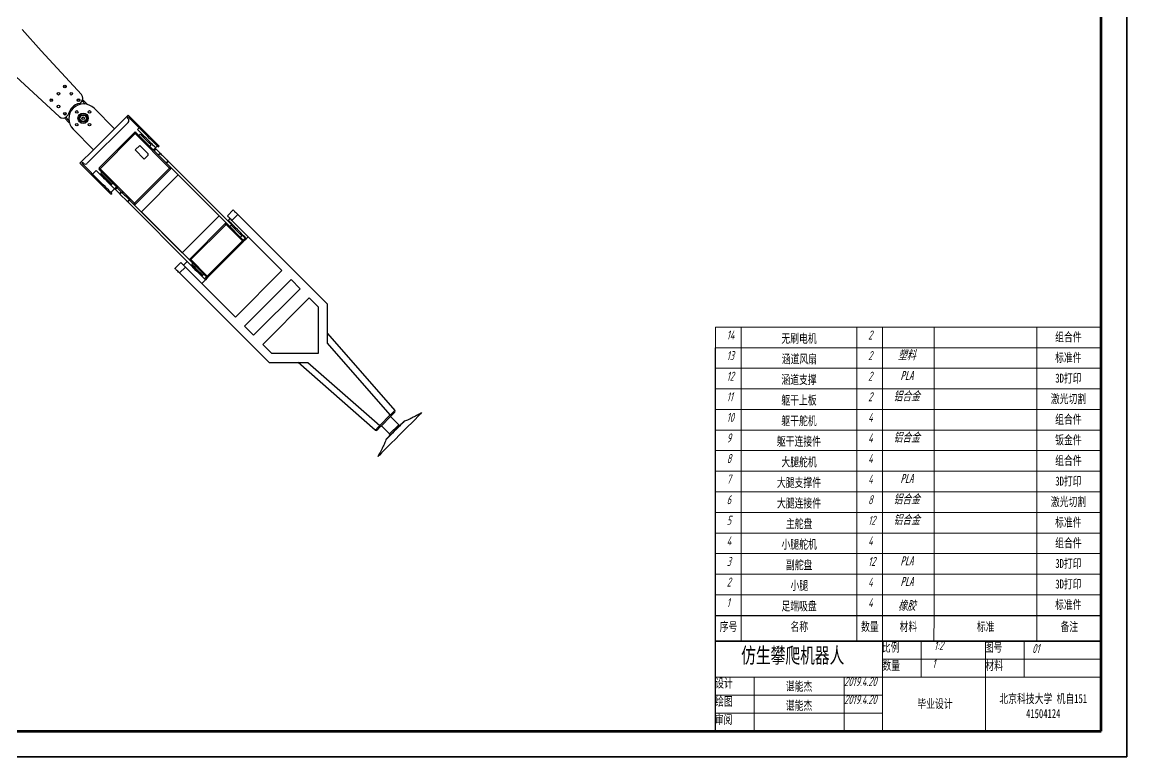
# Model space of a CAD drawing. Header units: millimetres. Extents: x 12 to 853, y 14 to 608.
# Drawn here: x 423.4 to 853, y 13.6 to 299.1 of the extents above; entities that cross this region are included whole.
import ezdxf

# ---------------------------------------------------------------- set-up
doc = ezdxf.new("R2010")
doc.units = ezdxf.units.MM
doc.styles.add('数字字母', font='isocp.shx', dxfattribs={"width": 0.7, "oblique": 15, "height": 3.5})
doc.styles.add('汉字', font='simfang.ttf', dxfattribs={"width": 0.7, "height": 3.5})

msp = doc.modelspace()

# ---------------------------------------------------------------- linework, layer by layer
at = {"color": 0, "lineweight": 35}
for p, q in [((853.04, 13.56), (853.04, 607.56)), ((12.04, 13.56), (853.04, 13.56))]:
    msp.add_line(p, q, dxfattribs=at)
at = {"color": 0, "lineweight": 70}
for p, q in [((843.04, 23.56), (843.04, 597.56)), ((37.04, 23.56), (843.04, 23.56))]:
    msp.add_line(p, q, dxfattribs=at)
at = {"color": 7, "linetype": 'Continuous', "lineweight": 25}
for p, q in [((423.42, 296.25), (430.88, 287.88)), ((430.88, 287.88), (446.55, 270.91)), ((420.98, 277.98), (437.95, 262.31)), ((445.85, 267.49), (446.49, 268.14)), ((446.99, 268.95), (448.85, 267.08)), ((440.73, 262.37), (441.37, 263.02)), ((459.34, 257.65), (451.39, 265.61)), ((459.34, 257.65), (464.65, 262.96)), ((464.29, 261.89), (464.65, 262.25)), ((472.6, 255), (464.65, 262.96)), ((472.25, 254.65), (464.65, 262.25)), ((441.78, 260.01), (439.91, 261.88)), ((448.74, 244.22), (464.65, 260.13)), ((464.29, 261.89), (464.65, 261.54)), ((468.89, 258.01), (468.25, 257.37)), ((443.26, 257.48), (451.21, 249.52)), ((459.34, 257.65), (451.21, 249.52)), ((453.37, 242.48), (467.01, 256.13)), ((467.37, 255.78), (453.72, 242.13)), ((467.72, 256.13), (467.37, 255.78)), ((480.8, 242.34), (467.37, 255.78)), ((467.72, 256.13), (474.44, 249.41)), ((469.31, 255.6), (468.78, 255.07)), ((470.02, 255.6), (469.67, 255.25)), ((472.25, 254.65), (472.6, 255)), ((476.67, 250.93), (472.6, 255)), ((445.91, 244.22), (451.21, 249.52)), ((467.37, 249.41), (469.14, 251.18)), ((470.9, 245.88), (467.37, 249.41)), ((469.14, 251.18), (472.32, 248)), ((473.03, 250.83), (473.56, 251.36)), ((473.2, 251.71), (473.56, 252.07)), ((474.44, 249.41), (475.15, 250.12)), ((475.5, 249.77), (474.79, 249.06)), ((475.32, 250.3), (475.96, 250.93)), ((475.5, 249.77), (477.06, 248.21)), ((476.31, 250.58), (476.67, 250.93)), ((472.32, 247.29), (470.9, 245.88)), ((472.32, 248), (472.32, 247.29)), ((474.79, 249.06), (476.35, 247.5)), ((476.35, 247.5), (477.06, 248.21)), ((476.5, 247.35), (476.35, 247.5)), ((477.21, 248.06), (476.5, 247.35)), ((479.45, 244.41), (480.15, 245.11)), ((480.3, 244.97), (479.6, 244.26)), ((480.3, 244.97), (505.2, 220.07)), ((453.86, 236.26), (445.91, 244.22)), ((446.61, 244.22), (446.97, 244.57)), ((454.22, 236.62), (446.61, 244.22)), ((447.32, 244.22), (446.97, 244.57)), ((452.27, 241.39), (450.86, 239.97)), ((460.09, 235.06), (453.37, 241.78)), ((453.72, 242.13), (467.16, 228.7)), ((454.43, 240.72), (454.07, 240.36)), ((467.16, 228.7), (480.8, 242.34)), ((481.16, 241.99), (467.51, 228.34)), ((479.6, 244.26), (503.08, 220.78)), ((481.16, 242.7), (480.8, 242.34)), ((454.22, 236.62), (453.86, 236.26)), ((457.96, 236.12), (454.07, 240.01)), ((454.96, 239.13), (454.75, 238.91)), ((456.87, 236.79), (457.08, 237)), ((458.32, 236.12), (458.67, 236.47)), ((484.16, 239.69), (469.81, 225.34)), ((500.07, 223.78), (484.16, 239.69)), ((457.93, 232.2), (453.86, 236.26)), ((457.93, 232.9), (459.34, 234.32)), ((457.93, 232.2), (458.28, 232.55)), ((459.38, 234.35), (460.09, 235.06)), ((460.44, 234.71), (459.73, 234)), ((459.73, 234), (461.29, 232.44)), ((460.44, 234.71), (462, 233.14)), ((461.29, 232.44), (462, 233.14)), ((461.44, 232.29), (461.29, 232.44)), ((462.15, 233), (461.44, 232.29)), ((464.39, 229.34), (461.44, 232.29)), ((464.39, 229.34), (465.09, 230.05)), ((465.24, 229.9), (464.53, 229.2)), ((464.53, 229.2), (489.58, 204.15)), ((465.24, 229.9), (488.72, 206.42)), ((467.16, 228.7), (466.8, 228.34)), ((469.81, 225.34), (485.72, 209.43)), ((485.72, 209.43), (500.07, 223.78)), ((503.25, 223.78), (505.55, 226.08)), ((507.32, 224.31), (505.02, 222.01)), ((542.14, 189.49), (507.32, 224.31)), ((488.72, 207.13), (502.37, 220.78)), ((502.72, 220.42), (489.08, 206.78)), ((509.09, 214.06), (502.72, 220.42)), ((503.08, 220.78), (509.44, 214.41)), ((504.31, 222.72), (503.61, 222.01)), ((504.67, 220.25), (504.14, 219.72)), ((505.02, 222.01), (524.47, 202.57)), ((505.38, 220.25), (505.02, 219.89)), ((508.38, 215.47), (508.91, 216)), ((508.56, 216.36), (508.91, 216.71)), ((508.73, 216.53), (510.15, 215.12)), ((509.44, 214.41), (510.15, 215.12)), ((510.68, 214.94), (511.39, 215.65)), ((495.44, 200.41), (509.09, 214.06)), ((509.44, 213.71), (495.79, 200.06)), ((510.5, 214.77), (509.79, 214.06)), ((495.09, 200.06), (488.72, 206.42)), ((489.08, 206.78), (495.44, 200.41)), ((482.85, 203.38), (485.15, 205.68)), ((486.92, 203.91), (484.62, 201.61)), ((485.15, 205.68), (486.92, 203.91)), ((487.63, 206.03), (486.21, 204.62)), ((506.37, 184.47), (486.92, 203.91)), ((489.78, 205.36), (489.43, 205.01)), ((493.32, 200.77), (489.43, 204.65)), ((489.72, 204.01), (489.58, 204.15)), ((490.31, 203.77), (490.1, 203.56)), ((524.47, 202.57), (506.37, 184.47)), ((484.62, 201.61), (519.45, 166.79)), ((492.22, 201.44), (492.44, 201.65)), ((492.26, 201.47), (492.67, 201.06)), ((492.82, 200.91), (494.38, 199.35)), ((493.28, 197.55), (494.7, 198.96)), ((493.67, 200.77), (494.03, 201.12)), ((494.38, 199.35), (495.09, 200.06)), ((495.44, 199.7), (494.73, 199)), ((509.9, 180.93), (528, 199.03)), ((528, 199.03), (531.54, 195.5)), ((531.54, 195.5), (513.44, 177.4)), ((516.97, 173.86), (535.07, 191.96)), ((535.07, 191.96), (538.61, 188.43)), ((542.14, 174.34), (542.14, 189.49)), ((538.61, 188.43), (538.61, 170.32)), ((513.44, 177.4), (509.9, 180.93)), ((542.14, 178.14), (568.41, 148.17)), ((520.51, 170.32), (516.97, 173.86)), ((566.61, 146.43), (542.14, 174.34)), ((538.61, 170.32), (520.51, 170.32)), ((519.45, 166.79), (534.59, 166.79)), ((560.76, 140.53), (530.8, 166.79)), ((534.59, 166.79), (562.51, 142.32)), ((562.51, 142.32), (566.61, 146.43)), ((566.97, 146.07), (562.86, 141.97)), ((563.15, 142.25), (566.33, 139.07)), ((569.86, 142.61), (566.68, 145.79))]:
    msp.add_line(p, q, dxfattribs=at)
at = {"linetype": 'Continuous', "lineweight": 25}
for p, q in [((447.97, 267.25), (446.76, 268.47)), ((440.4, 262.1), (441.61, 260.89))]:
    msp.add_line(p, q, dxfattribs=at)
at = {"color": 8, "linetype": 'Continuous', "lineweight": 25}
for p, q in [((489.58, 204.15), (489.75, 204.33)), ((489.9, 204.18), (489.72, 204.01)), ((492.67, 201.06), (492.85, 201.24)), ((492.99, 201.09), (492.82, 200.91)), ((566.33, 139.07), (569.86, 142.61))]:
    msp.add_line(p, q, dxfattribs=at)
at = {"color": 0, "lineweight": 15}
for p, q in [((693.04, 172.56), (693.04, 180.56)), ((693.04, 180.56), (843.04, 180.56)), ((703.04, 68.56), (703.04, 180.56)), ((748.04, 68.56), (748.04, 180.56)), ((758.04, 68.56), (758.04, 180.56)), ((778.04, 68.56), (778.04, 180.56)), ((818.04, 68.56), (818.04, 180.56)), ((693.04, 164.56), (693.04, 172.56)), ((693.04, 172.56), (843.04, 172.56)), ((693.04, 156.56), (693.04, 164.56)), ((693.04, 164.56), (843.04, 164.56)), ((693.04, 148.56), (693.04, 156.56)), ((693.04, 156.56), (843.04, 156.56)), ((693.04, 140.56), (693.04, 148.56)), ((693.04, 148.56), (843.04, 148.56)), ((693.04, 132.56), (693.04, 140.56)), ((693.04, 140.56), (843.04, 140.56)), ((693.04, 124.56), (693.04, 132.56)), ((693.04, 132.56), (843.04, 132.56)), ((693.04, 116.56), (693.04, 124.56)), ((693.04, 124.56), (843.04, 124.56)), ((693.04, 108.56), (693.04, 116.56)), ((693.04, 116.56), (843.04, 116.56)), ((693.04, 100.56), (693.04, 108.56)), ((693.04, 108.56), (843.04, 108.56)), ((693.04, 92.56), (693.04, 100.56)), ((693.04, 100.56), (843.04, 100.56)), ((693.04, 84.56), (693.04, 92.56)), ((693.04, 92.56), (843.04, 92.56)), ((693.04, 76.56), (693.04, 84.56)), ((693.04, 84.56), (843.04, 84.56)), ((693.04, 68.56), (693.04, 76.56)), ((693.04, 76.56), (843.04, 76.56))]:
    msp.add_line(p, q, dxfattribs=at)
at = {"color": 0, "lineweight": 30}
msp.add_line((693.04, 68.56), (693.04, 172.56), dxfattribs=at)
at = {"color": 0, "lineweight": 30, "ltscale": 0.5}
msp.add_line((703.04, 68.56), (748.04, 68.56), dxfattribs=at)
at = {"color": 0, "lineweight": 15, "ltscale": 0.5}
for p, q in [((703.04, 68.56), (703.04, 58.56)), ((748.04, 68.56), (748.04, 58.56)), ((758.04, 68.56), (758.04, 58.56)), ((778.04, 68.56), (778.01, 58.56)), ((818.04, 68.56), (818.04, 58.56)), ((758.04, 23.56), (758.04, 58.56)), ((773.04, 44.56), (773.04, 58.56)), ((798.04, 44.56), (798.04, 58.56)), ((813.04, 44.56), (813.04, 58.56)), ((773.04, 51.56), (758.04, 51.56)), ((798.04, 51.56), (773.04, 51.56)), ((813.04, 51.56), (798.04, 51.56)), ((843.04, 51.56), (813.04, 51.56)), ((693.04, 44.56), (708.04, 44.56)), ((708.04, 44.56), (743.04, 44.56)), ((708.04, 44.56), (708.04, 23.56)), ((743.04, 44.56), (758.04, 44.56)), ((743.04, 44.56), (743.04, 23.56)), ((773.04, 44.56), (758.04, 44.56)), ((798.04, 44.56), (773.04, 44.56)), ((813.04, 44.56), (798.04, 44.56)), ((798.04, 44.56), (798.04, 23.56)), ((843.04, 44.56), (813.04, 44.56)), ((693.04, 37.56), (708.04, 37.56)), ((708.04, 37.56), (743.04, 37.56)), ((743.04, 37.56), (758.04, 37.56)), ((693.04, 30.56), (708.04, 30.56)), ((708.04, 30.56), (743.04, 30.56)), ((743.04, 30.56), (758.04, 30.56))]:
    msp.add_line(p, q, dxfattribs=at)
at = {"color": 0, "ltscale": 0.5}
for p, q in [((748.04, 68.56), (758.04, 68.56)), ((758.04, 68.56), (778.04, 68.56)), ((778.04, 68.56), (818.04, 68.56)), ((818.04, 68.56), (843.04, 68.56))]:
    msp.add_line(p, q, dxfattribs=at)
at = {"color": 7, "linetype": 'Continuous', "lineweight": 25, "flags": 128}
for points in [[(467.37, 255.78), (467.3, 255.85), (467.23, 255.91), (467.17, 255.97), (467.12, 256.03), (467.07, 256.07), (467.04, 256.1), (467.02, 256.12), (467.01, 256.13)], [(475.32, 250.3), (475.31, 250.32), (475.18, 250.44), (474.92, 250.7), (474.56, 251.06), (474.09, 251.53), (473.54, 252.08), (472.93, 252.69), (472.28, 253.34), (471.61, 254.02), (470.94, 254.68), (470.31, 255.31), (469.73, 255.9), (469.22, 256.4), (468.81, 256.82), (468.5, 257.12), (468.31, 257.31), (468.25, 257.37)], [(473.56, 251.36), (473.49, 251.43), (473.29, 251.62), (472.98, 251.93), (472.57, 252.34), (472.09, 252.82), (471.57, 253.35), (471.04, 253.88), (470.53, 254.38), (470.08, 254.83), (469.72, 255.2), (469.46, 255.45), (469.33, 255.58), (469.31, 255.6)], [(476.31, 250.58), (476.3, 250.6), (476.16, 250.74), (475.89, 251.01), (475.49, 251.4), (474.99, 251.91), (474.39, 252.51), (473.72, 253.18), (472.99, 253.9), (472.25, 254.65)], [(474.79, 249.06), (474.72, 249.13), (474.66, 249.2), (474.6, 249.26), (474.54, 249.31), (474.5, 249.35), (474.47, 249.39), (474.45, 249.41), (474.44, 249.41)], [(475.15, 250.12), (475.15, 250.11), (475.17, 250.09), (475.21, 250.06), (475.25, 250.02), (475.3, 249.96), (475.36, 249.9), (475.43, 249.84), (475.5, 249.77)], [(479.45, 244.41), (479.09, 244.76), (478.73, 245.12), (478.35, 245.5), (477.97, 245.88), (477.6, 246.26), (477.22, 246.63), (476.86, 247), (476.5, 247.35)], [(477.06, 248.21), (477.08, 248.19), (477.1, 248.17), (477.12, 248.15), (477.14, 248.13), (477.16, 248.11), (477.17, 248.09), (477.19, 248.08), (477.21, 248.06)], [(477.21, 248.06), (477.56, 247.71), (477.93, 247.34), (478.3, 246.96), (478.68, 246.59), (479.06, 246.21), (479.44, 245.83), (479.8, 245.47), (480.15, 245.11)], [(480.15, 245.11), (480.17, 245.1), (480.19, 245.08), (480.21, 245.06), (480.23, 245.04), (480.25, 245.02), (480.26, 245), (480.28, 244.98), (480.3, 244.97)], [(452.27, 241.39), (452.28, 241.39), (452.37, 241.29), (452.59, 241.07), (452.92, 240.74), (453.36, 240.3), (453.88, 239.78), (454.48, 239.18), (455.12, 238.54), (455.79, 237.87), (456.46, 237.2), (457.11, 236.55), (457.71, 235.95), (458.24, 235.42), (458.68, 234.98), (459.02, 234.64), (459.24, 234.42), (459.34, 234.32), (459.34, 234.32)], [(453.72, 242.13), (453.65, 242.2), (453.59, 242.27), (453.52, 242.33), (453.47, 242.38), (453.43, 242.42), (453.39, 242.46), (453.37, 242.48), (453.37, 242.48)], [(453.72, 242.13), (453.65, 242.06), (453.59, 242), (453.52, 241.93), (453.47, 241.88), (453.43, 241.84), (453.39, 241.8), (453.37, 241.78), (453.37, 241.78)], [(479.6, 244.26), (479.58, 244.28), (479.56, 244.3), (479.54, 244.32), (479.52, 244.33), (479.5, 244.35), (479.48, 244.37), (479.47, 244.39), (479.45, 244.41)], [(481.16, 241.99), (481.15, 242), (481.13, 242.02), (481.1, 242.05), (481.05, 242.09), (481, 242.15), (480.94, 242.21), (480.87, 242.27), (480.8, 242.34)], [(458.28, 232.55), (458.26, 232.57), (458.13, 232.7), (457.86, 232.98), (457.46, 233.37), (456.96, 233.88), (456.36, 234.48), (455.68, 235.15), (454.96, 235.87), (454.22, 236.62)], [(459.73, 234), (459.66, 234.07), (459.6, 234.13), (459.54, 234.2), (459.48, 234.25), (459.44, 234.29), (459.4, 234.33), (459.38, 234.35), (459.38, 234.35)], [(460.09, 235.06), (460.09, 235.05), (460.11, 235.03), (460.14, 235), (460.19, 234.96), (460.24, 234.9), (460.3, 234.84), (460.37, 234.78), (460.44, 234.71)], [(462, 233.14), (462.02, 233.13), (462.04, 233.11), (462.06, 233.09), (462.08, 233.07), (462.09, 233.05), (462.11, 233.03), (462.13, 233.01), (462.15, 233)], [(462.15, 233), (462.5, 232.64), (462.87, 232.28), (463.24, 231.9), (463.62, 231.52), (464, 231.15), (464.37, 230.77), (464.74, 230.4), (465.09, 230.05)], [(464.53, 229.2), (464.51, 229.22), (464.5, 229.23), (464.48, 229.25), (464.46, 229.27), (464.44, 229.29), (464.42, 229.31), (464.4, 229.33), (464.39, 229.34)], [(465.09, 230.05), (465.11, 230.03), (465.13, 230.02), (465.15, 230), (465.17, 229.98), (465.18, 229.96), (465.2, 229.94), (465.22, 229.92), (465.24, 229.9)], [(467.51, 228.34), (467.5, 228.35), (467.48, 228.37), (467.45, 228.4), (467.41, 228.45), (467.35, 228.5), (467.29, 228.56), (467.23, 228.63), (467.16, 228.7)], [(505.02, 222.01), (504.68, 222.36), (504.35, 222.69), (504.04, 223), (503.77, 223.26), (503.55, 223.48), (503.39, 223.65), (503.29, 223.75), (503.25, 223.78)], [(505.55, 226.08), (505.59, 226.05), (505.69, 225.94), (505.85, 225.78), (506.07, 225.56), (506.34, 225.29), (506.64, 224.99), (506.98, 224.66), (507.32, 224.31)], [(502.72, 220.42), (502.65, 220.49), (502.59, 220.56), (502.53, 220.62), (502.47, 220.67), (502.43, 220.72), (502.4, 220.75), (502.38, 220.77), (502.37, 220.78)], [(502.72, 220.42), (502.79, 220.49), (502.86, 220.56), (502.92, 220.62), (502.97, 220.67), (503.02, 220.72), (503.05, 220.75), (503.07, 220.77), (503.08, 220.78)], [(510.68, 214.94), (510.67, 214.95), (510.58, 215.05), (510.35, 215.27), (510.02, 215.61), (509.57, 216.05), (509.04, 216.58), (508.44, 217.18), (507.8, 217.82), (507.13, 218.49), (506.46, 219.16), (505.82, 219.8), (505.22, 220.4), (504.69, 220.93), (504.26, 221.37), (503.92, 221.7), (503.7, 221.92), (503.61, 222.01), (503.61, 222.01)], [(508.91, 216), (508.87, 216.04), (508.71, 216.21), (508.42, 216.49), (508.04, 216.88), (507.57, 217.34), (507.06, 217.86), (506.52, 218.39), (506.01, 218.91), (505.54, 219.37), (505.16, 219.76), (504.87, 220.04), (504.71, 220.21), (504.67, 220.25)], [(510.15, 215.12), (510.22, 215.05), (510.28, 214.98), (510.34, 214.92), (510.4, 214.87), (510.44, 214.83), (510.47, 214.79), (510.5, 214.77), (510.5, 214.77)], [(509.44, 214.41), (509.43, 214.41), (509.41, 214.39), (509.38, 214.35), (509.34, 214.31), (509.28, 214.26), (509.22, 214.19), (509.16, 214.13), (509.09, 214.06)], [(509.44, 213.71), (509.43, 213.71), (509.41, 213.73), (509.38, 213.76), (509.34, 213.81), (509.28, 213.86), (509.22, 213.92), (509.16, 213.99), (509.09, 214.06)], [(509.79, 214.06), (509.79, 214.07), (509.77, 214.09), (509.74, 214.12), (509.69, 214.16), (509.64, 214.22), (509.58, 214.28), (509.51, 214.34), (509.44, 214.41)], [(489.08, 206.78), (489.01, 206.84), (488.94, 206.91), (488.88, 206.97), (488.83, 207.03), (488.78, 207.07), (488.75, 207.1), (488.73, 207.12), (488.72, 207.13)], [(488.72, 206.42), (488.73, 206.43), (488.75, 206.45), (488.78, 206.48), (488.83, 206.53), (488.88, 206.58), (488.94, 206.64), (489.01, 206.71), (489.08, 206.78)], [(484.62, 201.61), (484.28, 201.96), (483.95, 202.29), (483.64, 202.6), (483.37, 202.86), (483.15, 203.08), (482.99, 203.25), (482.89, 203.35), (482.85, 203.38)], [(487.63, 206.03), (487.64, 206.02), (487.77, 205.89), (488.01, 205.65), (488.38, 205.28), (488.84, 204.82)], [(488.84, 204.82), (489.38, 204.28), (489.99, 203.67), (490.65, 203.01), (491.32, 202.34), (491.98, 201.68), (492.62, 201.04), (493.2, 200.46), (493.71, 199.95), (494.13, 199.53), (494.44, 199.22), (494.63, 199.03), (494.7, 198.96), (494.7, 198.96)], [(489.72, 204.01), (490.08, 203.65), (490.14, 203.59)], [(492.82, 200.91), (492.8, 200.93), (492.78, 200.95), (492.76, 200.97), (492.74, 200.99), (492.72, 201.01), (492.71, 201.02), (492.69, 201.04), (492.67, 201.06)], [(494.73, 199), (494.73, 199), (494.71, 199.02), (494.67, 199.06), (494.63, 199.1), (494.58, 199.15), (494.52, 199.22), (494.45, 199.28), (494.38, 199.35)], [(495.44, 200.41), (495.37, 200.34), (495.31, 200.28), (495.24, 200.22), (495.19, 200.16), (495.15, 200.12), (495.11, 200.08), (495.09, 200.06), (495.09, 200.06)], [(495.09, 200.06), (495.16, 199.99), (495.22, 199.92), (495.28, 199.86), (495.34, 199.81), (495.38, 199.76), (495.41, 199.73), (495.43, 199.71), (495.44, 199.7)], [(495.79, 200.06), (495.79, 200.06), (495.77, 200.08), (495.73, 200.12), (495.69, 200.16), (495.64, 200.22), (495.58, 200.28), (495.51, 200.34), (495.44, 200.41)], [(578.7, 147.2), (578.71, 147.21), (578.55, 147.05), (578.06, 146.56), (577.28, 145.78), (576.22, 144.72), (574.94, 143.43), (573.47, 141.97), (571.87, 140.37), (570.22, 138.72), (568.56, 137.06), (566.97, 135.47), (565.5, 134), (564.21, 132.71), (563.16, 131.66), (562.37, 130.87), (561.89, 130.39), (561.73, 130.23)], [(566.61, 146.43), (566.96, 146.77), (567.3, 147.09), (567.61, 147.4), (567.88, 147.66), (568.1, 147.88), (568.27, 148.04), (568.37, 148.14), (568.41, 148.17)], [(566.97, 146.07), (566.96, 146.08), (566.94, 146.1), (566.91, 146.13), (566.86, 146.18), (566.81, 146.23), (566.75, 146.29), (566.68, 146.36), (566.61, 146.43)], [(568.38, 147.49), (568.36, 147.46), (568.28, 147.38), (568.14, 147.25), (567.97, 147.07), (567.75, 146.86), (567.51, 146.61), (567.24, 146.35), (566.97, 146.07)], [(560.76, 140.53), (560.79, 140.55), (560.87, 140.64), (561, 140.77), (561.17, 140.95), (561.38, 141.17), (561.63, 141.42), (561.91, 141.71), (562.2, 142.01), (562.51, 142.32)], [(562.86, 141.97), (562.58, 141.69), (562.32, 141.43), (562.07, 141.18), (561.86, 140.97), (561.68, 140.79), (561.55, 140.66), (561.47, 140.58), (561.44, 140.55)], [(562.86, 141.97), (562.85, 141.97), (562.83, 141.99), (562.8, 142.03), (562.76, 142.07), (562.7, 142.12), (562.64, 142.19), (562.58, 142.25), (562.51, 142.32)], [(565.02, 137.05), (565.05, 137.09), (565.21, 137.24), (565.48, 137.51), (565.86, 137.89), (566.33, 138.36), (566.88, 138.91), (567.48, 139.52), (568.12, 140.16), (568.78, 140.81), (569.42, 141.45), (570.02, 142.06), (570.57, 142.6), (571.04, 143.08), (571.42, 143.45), (571.69, 143.73), (571.84, 143.88), (571.88, 143.91)]]:
    msp.add_lwpolyline(points, dxfattribs=at)
at = {"color": 8, "linetype": 'Continuous', "lineweight": 25, "flags": 128}
for points in [[(454.07, 240.36), (454.09, 240.35), (454.22, 240.21), (454.48, 239.96), (454.84, 239.59), (455.29, 239.14), (455.8, 238.64), (456.33, 238.11), (456.85, 237.59), (457.33, 237.11), (457.74, 236.7), (458.06, 236.38), (458.25, 236.19), (458.32, 236.12)], [(489.43, 205.01), (489.47, 204.97), (489.63, 204.81), (489.92, 204.52), (490.3, 204.13), (490.77, 203.67), (491.29, 203.15), (491.82, 202.62), (492.33, 202.11), (492.8, 201.64), (493.19, 201.25), (493.47, 200.97), (493.64, 200.8), (493.67, 200.77)], [(572.12, 144.05), (572.08, 144.01), (571.92, 143.85), (571.64, 143.56), (571.24, 143.16), (570.74, 142.67), (570.16, 142.09), (569.52, 141.45), (568.85, 140.77), (568.16, 140.09), (567.48, 139.41), (566.85, 138.77), (566.27, 138.19), (565.77, 137.7), (565.37, 137.3), (565.08, 137.01), (564.92, 136.85), (564.89, 136.81)]]:
    msp.add_lwpolyline(points, dxfattribs=at)
at = {"color": 0, "lineweight": 30, "ltscale": 0.5}
for points in [[(843.04, 58.56), (693.04, 58.56), (693.04, 68.56), (843.04, 68.56)], [(843.04, 23.56), (693.04, 23.56), (693.04, 58.56), (843.04, 58.56)]]:
    msp.add_lwpolyline(points, close=True, dxfattribs=at)
at = {"color": 7, "linetype": 'Continuous'}
for centre in [(437.6, 271.26), (442.55, 271.26), (437.6, 266.31), (447.15, 261.72)]:
    msp.add_circle(centre, 0.5, dxfattribs=at)
at = {"color": 7, "linetype": 'Continuous', "lineweight": 25}
for centre, radius in [((437.6, 271.26), 0.5), ((440.07, 274.09), 0.5), ((440.07, 274.09), 0.4), ((442.55, 271.26), 0.5), ((434.77, 268.79), 0.5), ((434.77, 268.79), 0.4), ((437.6, 266.31), 0.5), ((445.38, 268.79), 0.5), ((445.38, 268.79), 0.4), ((440.07, 263.49), 0.5), ((440.07, 263.49), 0.4), ((444.67, 264.19), 0.5), ((447.15, 261.72), 2), ((447.15, 261.72), 1.5), ((447.15, 261.72), 1.25), ((449.62, 264.19), 0.5), ((444.67, 259.24), 0.5), ((449.62, 259.24), 0.5)]:
    msp.add_circle(centre, radius, dxfattribs=at)
for centre, radius, start, end in [((445.08, 269.55), 2, 315, 42.7094), ((446.79, 262.07), 5.5, 99.9032, 170.0968), ((447.32, 261.54), 5.75, 45, 225), ((439.31, 263.78), 2, 227.2906, 315), ((463.94, 260.83), 1, 315, 45), ((467.37, 255.78), 0.5, 45, 135), ((448.03, 244.92), 1, 225, 315), ((453.72, 242.13), 0.5, 135, 225), ((480.8, 242.34), 0.5, 315, 45), ((454.25, 240.19), 0.25, 135, 225), ((458.14, 236.3), 0.25, 225, 315), ((467.16, 228.7), 0.5, 225, 315), ((502.72, 220.42), 0.5, 45, 135), ((509.09, 214.06), 0.5, 315, 45), ((489.08, 206.78), 0.5, 135, 225), ((489.61, 204.83), 0.25, 135, 225), ((493.5, 200.94), 0.25, 225, 315), ((495.44, 200.41), 0.5, 225, 315), ((568.03, 147.84), 0.5, 315, 41.2308), ((570.22, 142.96), 0.5, 225, 315), ((572.23, 143.56), 0.5, 103.0602, 135), ((561.09, 140.9), 0.5, 228.7692, 315), ((565.97, 138.72), 0.5, 315, 45), ((565.37, 136.7), 0.5, 135, 166.9398)]:
    msp.add_arc(centre, radius, start, end, dxfattribs=at)
for points, knots in [([(578.71, 147.21), (578.21, 146.94), (577.15, 146.36), (575.5, 145.5), (574.06, 144.78), (572.91, 144.28), (572.37, 144.12), (572.12, 144.05)], [0, 0, 0, 0, 0.23283, 0.491451, 0.75846, 0.885332, 1, 1, 1, 1]), ([(564.89, 136.81), (564.77, 136.46), (564.49, 135.58), (563.78, 134.13), (562.84, 132.29), (562.12, 130.95), (561.72, 130.22)], [0, 0, 0, 0, 0.153079, 0.376177, 0.661042, 1, 1, 1, 1])]:
    msp.add_open_spline(points, degree=3, knots=knots, dxfattribs=at)

# ---------------------------------------------------------------- texts
at = {"color": 0, "lineweight": -3, "style": '数字字母', "oblique": 15, "width": 0.7}
for s, p in [('14', (697.4, 175.75)), ('2', (752.4, 175.75)), ('13', (697.4, 167.75)), ('2', (752.4, 167.75)), ('12', (697.4, 159.75)), ('2', (752.4, 159.75)), ('11', (697.4, 151.75)), ('2', (752.4, 151.75)), ('10', (697.4, 143.75)), ('4', (752.4, 143.75)), ('9', (697.4, 135.75)), ('4', (752.4, 135.75)), ('8', (697.4, 127.75)), ('4', (752.4, 127.75)), ('7', (697.4, 119.75)), ('4', (752.4, 119.75)), ('6', (697.4, 111.75)), ('8', (752.4, 111.75)), ('5', (697.4, 103.75)), ('12', (752.4, 103.75)), ('4', (697.4, 95.75)), ('4', (752.4, 95.75)), ('3', (697.4, 87.75)), ('12', (752.4, 87.75)), ('2', (697.4, 79.75)), ('4', (752.4, 79.75)), ('1', (697.4, 71.75)), ('4', (752.4, 71.75))]:
    msp.add_text(s, height=3.5, dxfattribs=at).set_placement(p)
at = {"color": 0, "ltscale": 0.5, "char_height": 3.5}
for s, width, insert, attachment_point, style in [('\\pi15.643;{\\fSimSun|b0|i0|c134|p2;无刷电机}', 45, (703.04, 177.95), 1, '汉字'), ('\\pi7.0891;组合件', 24.4402, (818.04, 178.5), 1, '汉字'), ('\\pi15.766;{\\fSimSun|b0|i0|c134|p2;涵道风扇}', 45, (703.04, 169.95), 1, '汉字'), ('\\pi7.0751;标准件', 24.4402, (818.04, 170.5), 1, '汉字'), ('\\pi15.636;{\\fSimSun|b0|i0|c134|p2;涵道支撑}', 45, (703.04, 161.95), 1, '汉字'), ('\\pi7.1661;3D打印', 24.4402, (818.04, 162.5), 1, '汉字'), ('\\pi5.4091;激光切割', 24.4402, (818.04, 154.5), 1, '汉字'), ('\\pi15.636;{\\fSimSun|b0|i0|c134|p2;躯干上板}', 45, (703.04, 153.95), 1, '汉字'), ('\\pi15.622;{\\fSimSun|b0|i0|c134|p2;躯干舵机}', 45, (703.04, 145.95), 1, '汉字'), ('\\pi7.0891;组合件', 24.4402, (818.04, 146.5), 1, '汉字'), ('\\pi13.877;{\\fSimSun|b0|i0|c134|p2;躯干连接件}', 45, (703.04, 137.95), 1, '汉字'), ('\\pi7.0891;钣金件', 24.4402, (818.04, 138.5), 1, '汉字'), ('\\pi15.65;{\\fSimSun|b0|i0|c134|p2;大腿舵机}', 45, (703.04, 129.95), 1, '汉字'), ('\\pi7.0891;组合件', 24.4402, (818.04, 130.5), 1, '汉字'), ('\\pi13.904;{\\fSimSun|b0|i0|c134|p2;大腿支撑件}', 45, (703.04, 121.95), 1, '汉字'), ('\\pi7.1661;3D打印', 24.4402, (818.04, 122.5), 1, '汉字'), ('\\pi13.904;{\\fSimSun|b0|i0|c134|p2;大腿连接件}', 45, (703.04, 113.95), 1, '汉字'), ('\\pi5.4091;激光切割', 24.4402, (818.04, 114.5), 1, '汉字'), ('\\pi17.402;{\\fSimSun|b0|i0|c134|p2;主舵盘}', 45, (703.04, 105.95), 1, '汉字'), ('\\pi7.0751;标准件', 24.4402, (818.04, 106.5), 1, '汉字'), ('\\pi7.0891;组合件', 24.4402, (818.04, 98.5), 1, '汉字'), ('\\pi15.677;{\\fSimSun|b0|i0|c134|p2;小腿舵机}', 45, (703.04, 97.95), 1, '汉字'), ('\\pi17.422;{\\fSimSun|b0|i0|c134|p2;副舵盘}', 45, (703.04, 89.95), 1, '汉字'), ('\\pi7.1661;3D打印', 24.4402, (818.04, 90.5), 1, '汉字'), ('\\pi19.188;{\\fSimSun|b0|i0|c134|p2;小腿}', 45, (703.04, 81.95), 1, '汉字'), ('\\pi7.1661;3D打印', 24.4402, (818.04, 82.5), 1, '汉字'), ('\\pi15.663;{\\fSimSun|b0|i0|c134|p2;足端吸盘}', 45, (703.04, 73.95), 1, '汉字'), ('\\pi7.0751;标准件', 24.4402, (818.04, 74.5), 1, '汉字'), ('\\pi1.6672;{\\fSimSun|b0|i0|c134|p2;序号}', 10, (693.04, 65.95), 1, '汉字'), ('\\pi19.174;{\\fSimSun|b0|i0|c134|p2;名称}', 45, (703.04, 65.95), 1, '汉字'), ('\\pi1.6085;{\\fSimSun|b0|i0|c134|p2;数量}', 9.9236, (748.04, 65.95), 1, '汉字'), ('\\pi6.6146;{\\fSimSun|b0|i0|c134|p2;材料}', 19.977, (758.04, 65.95), 1, '汉字'), ('\\pi16.653;{\\fSimSun|b0|i0|c134|p2;标准}', 40, (778.04, 65.95), 1, '汉字'), ('\\pi9.174;{\\fSimSun|b0|i0|c134|p2;备注}', 25, (818.04, 65.95), 1, '汉字'), ('{\\fSimSun|b0|i0|c134|p2;比例}', 15, (761.14, 54.02), 8, '汉字'), ('1:2', 25, (778.01, 58.56), 1, '数字字母'), ('{\\fSimSun|b0|i0|c134|p2;图号}', 15, (801.19, 54.04), 8, '汉字'), ('01', 25, (816.2, 57.42), 1, '数字字母'), ('1', 25, (777.34, 51.56), 1, '数字字母'), ('{\\fSimSun|b0|i0|c134|p2;数量}', 15, (761.39, 46.94), 8, '汉字'), ('{\\fSimSun|b0|i0|c134|p2;材料}', 15, (801.41, 46.92), 8, '汉字'), ('{\\fSimSun|b0|i0|c134|p2;设计}', 15, (696.37, 40.1), 8, '汉字'), ('{\\fSimSun|b0|i0|c134|p2;谌能杰}', 35, (725.54, 38.89), 8, '汉字'), ('2019.4.20', 15, (743.04, 44.56), 1, '数字字母'), ('{\\fSimSun|b0|i0|c134|p2;绘图}', 15, (696.3, 33.02), 8, '汉字'), ('{\\fSimSun|b0|i0|c134|p2;谌能杰}', 35, (725.54, 31.45), 8, '汉字'), ('2019.4.20', 15, (743.04, 37.56), 1, '数字字母'), ('{\\fSimSun|b0|i0|c134|p2;毕业设计}', 40, (778.43, 32.1), 8, '汉字'), ('{\\fSimSun|b0|i0|c134|p2;北京科技大学 机自}151\\P41504124', 45, (820.5, 28.58), 8, '汉字'), ('{\\fSimSun|b0|i0|c134|p2;审阅}', 15, (696.21, 25.98), 8, '汉字')]:
    msp.add_mtext_dynamic_manual_height_columns(s, width=width, gutter_width=20, heights=[0], dxfattribs=dict(at, insert=insert, attachment_point=attachment_point, style=style))
at = {"color": 0, "lineweight": 15, "char_height": 3.5, "attachment_point": 1, "style": '数字字母'}
for s, insert in [('\\pi6.0709;{\\fSimSun|b0|i0|c134|p2;塑料}', (757.99, 171.54)), ('\\pi6.9889;{\\fSimSun|b0|i0|c134|p2;PLA}', (757.99, 163.54)), ('\\pi4.2974;{\\fSimSun|b0|i0|c134|p2;铝合金}', (757.99, 155.54)), ('\\pi4.2974;{\\fSimSun|b0|i0|c134|p2;铝合金}', (757.99, 139.54)), ('\\pi6.9889;{\\fSimSun|b0|i0|c134|p2;PLA}', (757.99, 123.54)), ('\\pi4.2974;{\\fSimSun|b0|i0|c134|p2;铝合金}', (757.99, 115.54)), ('\\pi4.2974;{\\fSimSun|b0|i0|c134|p2;铝合金}', (757.99, 107.54)), ('\\pi6.9889;{\\fSimSun|b0|i0|c134|p2;PLA}', (757.99, 91.54)), ('\\pi6.9889;{\\fSimSun|b0|i0|c134|p2;PLA}', (758.01, 83.5)), ('\\pi6.0365;{\\fSimSun|b0|i0|c134|p2;橡胶}', (758.04, 74.18))]:
    msp.add_mtext_dynamic_manual_height_columns(s, width=20, gutter_width=17.5, heights=[0], dxfattribs=dict(at, insert=insert))
at = {"color": 0, "insert": (703.04, 56.01), "char_height": 6, "attachment_point": 1, "style": '汉字'}
msp.add_mtext_dynamic_manual_height_columns('仿生攀爬机器人', width=45.0552, gutter_width=17.5, heights=[0], dxfattribs=at)

doc.saveas('drawing.dxf')
